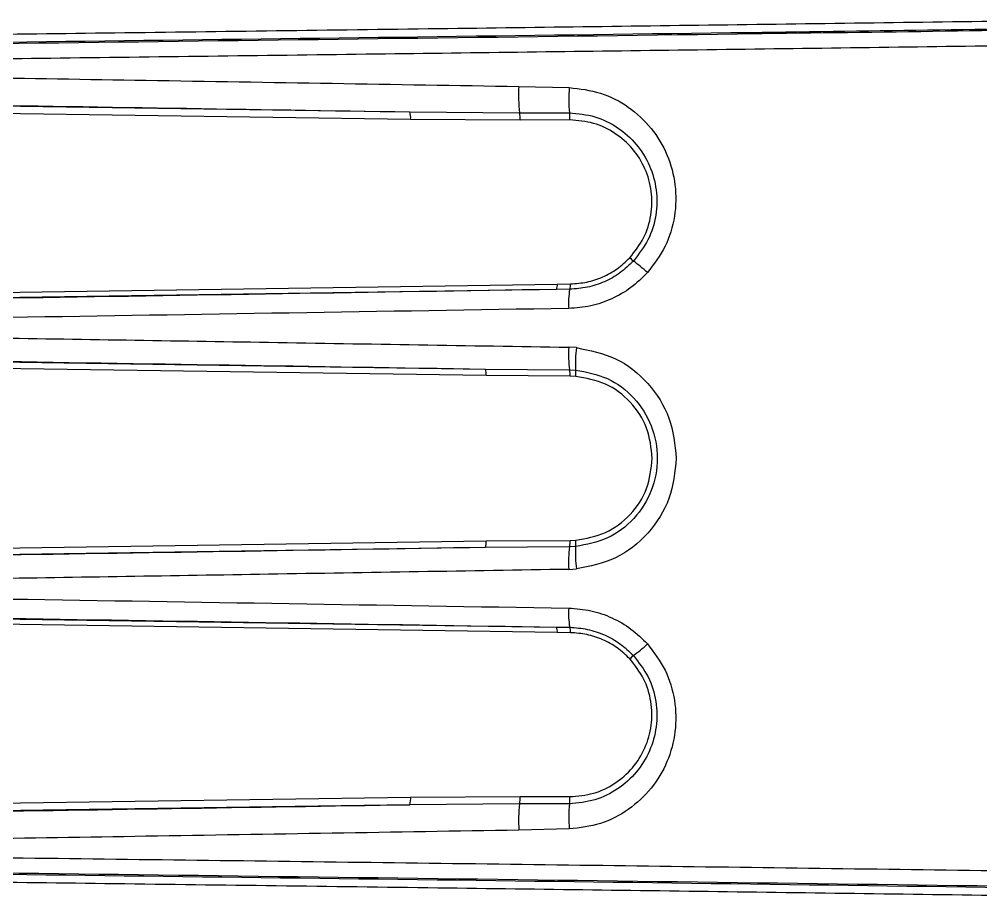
# Model space of a CAD drawing. Extents: x 11 to 120, y 2 to 94.
# Drawn here: x 16.136 to 18.479, y 39.391 to 41.54 of the extents above; entities that cross this region are included whole.
import ezdxf

# ---------------------------------------------------------------- set-up
doc = ezdxf.new("R2010")
doc.units = 0
doc.header["$MEASUREMENT"] = 0
doc.layers.add('OBJECT', color=7, linetype='CONTINUOUS')

msp = doc.modelspace()

# ---------------------------------------------------------------- linework, layer by layer
at = {"layer": 'OBJECT'}
for p, q in [((17.3535, 41.3759), (17.4764, 41.3731)), ((14.8752, 41.3467), (17.0878, 41.3139)), ((17.0896, 41.2952), (14.877, 41.3275)), ((17.0878, 41.3139), (17.3551, 41.3118)), ((17.3551, 41.3118), (17.4768, 41.3115)), ((17.3567, 41.2938), (17.0896, 41.2952)), ((17.478, 41.2942), (17.3567, 41.2938)), ((17.4454, 40.881), (14.8752, 40.8424)), ((14.877, 40.8554), (17.4472, 40.8941)), ((17.4775, 40.8814), (17.4454, 40.881)), ((17.4472, 40.8941), (17.4792, 40.8945)), ((17.4938, 40.7391), (17.4751, 40.7401)), ((14.8752, 40.7227), (17.2721, 40.6868)), ((17.2739, 40.6709), (14.877, 40.7065)), ((17.2721, 40.6868), (17.4768, 40.6849)), ((17.4784, 40.6695), (17.2739, 40.6709)), ((17.4768, 40.6849), (17.4919, 40.6843)), ((17.4924, 40.669), (17.4784, 40.6695)), ((17.2739, 40.2678), (17.4784, 40.2692)), ((17.4784, 40.2692), (17.4924, 40.2697)), ((17.2721, 40.2519), (14.8752, 40.216)), ((14.877, 40.2322), (17.2739, 40.2678)), ((17.4768, 40.2538), (17.2721, 40.2519)), ((17.4919, 40.2544), (17.4768, 40.2538)), ((17.4751, 40.1986), (17.4938, 40.1996)), ((14.8752, 40.0963), (17.4454, 40.0577)), ((17.4472, 40.0446), (14.877, 40.0832)), ((17.4454, 40.0577), (17.4775, 40.0573)), ((17.4792, 40.0442), (17.4472, 40.0446)), ((14.877, 39.6112), (17.0896, 39.6435)), ((17.0896, 39.6435), (17.3567, 39.6449)), ((17.3567, 39.6449), (17.478, 39.6445)), ((17.0878, 39.6248), (14.8752, 39.592)), ((17.3551, 39.6269), (17.0878, 39.6248)), ((17.4768, 39.6272), (17.3551, 39.6269)), ((17.4764, 39.5656), (17.3535, 39.5627))]:
    msp.add_line(p, q, dxfattribs=at)
for centre, radius, start, end in [((17.7327, 41.3533), 0.3799, 176.5835, 186.2714), ((17.9105, 41.3452), 0.4351, 176.3255, 184.4454), ((17.0532, 41.3011), 0.0369, 350.8114, 20.3031), ((17.2998, 41.2981), 0.057, 355.73, 13.9671), ((17.4124, 41.2983), 0.0657, 356.4741, 11.6369), ((17.9328, 41.2868), 0.4509, 226.7586, 228.2473), ((17.4573, 40.703), 0.3031, 46.2734, 54.6876), ((17.422, 40.8909), 0.0254, 336.99, 7.2253), ((17.679, 40.8477), 0.2043, 170.5079, 183.6881), ((17.4519, 40.8916), 0.0275, 338.3037, 6.1788), ((17.8158, 40.7233), 0.3411, 177.1853, 186.4627), ((17.8133, 40.7005), 0.3218, 173.1125, 182.8762), ((17.2424, 40.6753), 0.0318, 351.965, 21.0948), ((17.4316, 40.6724), 0.0469, 356.4155, 15.4698), ((17.4467, 40.675), 0.0461, 352.5298, 11.687), ((17.4316, 40.2663), 0.0469, 344.5302, 3.5845), ((17.4467, 40.2637), 0.0461, 348.313, 7.4702), ((17.2424, 40.2634), 0.0318, 338.9052, 8.035), ((17.8158, 40.2154), 0.3411, 173.5372, 182.8147), ((17.8133, 40.2382), 0.3218, 177.1238, 186.8875), ((17.679, 40.091), 0.2043, 176.3119, 189.4921), ((17.422, 40.0478), 0.0254, 352.774, 23.0107), ((17.4519, 40.0471), 0.0275, 353.8212, 21.6963), ((17.4573, 40.2357), 0.3031, 305.3124, 313.7266), ((17.9322, 39.6526), 0.45, 131.7511, 133.243), ((17.0532, 39.6376), 0.0369, 339.6958, 9.1893), ((17.2998, 39.6406), 0.057, 346.0341, 4.269), ((17.4124, 39.6404), 0.0657, 348.3632, 3.5258), ((17.7327, 39.5854), 0.3798, 173.7285, 183.4166), ((17.9105, 39.5935), 0.4351, 175.5545, 183.6745)]:
    msp.add_arc(centre, radius, start, end, dxfattribs=at)
for points, knots in [([(14.8769, 41.4878), (15.1209, 41.4909), (15.6178, 41.4971), (16.3781, 41.5069), (17.1449, 41.5169), (17.9126, 41.5271), (18.4732, 41.5347), (18.7832, 41.539), (18.8388, 41.5398)], [0, 0, 0, 0, 0.185391, 0.377506, 0.576351, 0.765931, 0.957987, 1, 1, 1, 1]), ([(14.7801, 41.4644), (15.2964, 41.4708), (16.3297, 41.4836), (17.6839, 41.5013), (18.5213, 41.5128), (18.8388, 41.5172)], [0, 0, 0, 0, 0.382702, 0.765908, 1, 1, 1, 1]), ([(18.8388, 41.5196), (18.5317, 41.5153), (17.7151, 41.5041), (16.3922, 41.4868), (15.3796, 41.4742), (14.8738, 41.4679)], [0, 0, 0, 0, 0.23178, 0.616222, 1, 1, 1, 1]), ([(14.7746, 41.4276), (15.0139, 41.4305), (15.5005, 41.4363), (16.2443, 41.4455), (16.9942, 41.4551), (17.745, 41.4649), (18.3561, 41.4731), (18.722, 41.4782), (18.8388, 41.4798)], [0, 0, 0, 0, 0.177189, 0.360441, 0.549759, 0.730707, 0.913979, 1, 1, 1, 1]), ([(14.7746, 41.418), (15.0448, 41.4137), (15.6008, 41.4048), (16.4605, 41.3907), (17.0506, 41.381), (17.3535, 41.3759)], [0, 0, 0, 0, 0.315, 0.648332, 1, 1, 1, 1]), ([(17.4764, 41.3731), (17.5022, 41.3701), (17.5536, 41.3641), (17.6225, 41.3279), (17.6785, 41.2759), (17.7177, 41.2102), (17.7376, 41.1361), (17.736, 41.0591), (17.7139, 40.9839), (17.6826, 40.9427), (17.6669, 40.922)], [0, 0, 0, 0, 0.125399, 0.250033, 0.374937, 0.500007, 0.625107, 0.75017, 0.875155, 1, 1, 1, 1]), ([(14.7799, 41.35), (15.1629, 41.3441), (15.9307, 41.3324), (16.7014, 41.3201), (17.0878, 41.3139)], [0, 0, 0, 0, 0.498752, 1, 1, 1, 1]), ([(17.4768, 41.3115), (17.4978, 41.3096), (17.5396, 41.3056), (17.5959, 41.2775), (17.6419, 41.2364), (17.6743, 41.1839), (17.691, 41.1241), (17.6899, 41.0616), (17.6716, 41.0004), (17.6456, 40.967), (17.6326, 40.9503)], [0, 0, 0, 0, 0.125945, 0.251061, 0.375911, 0.500546, 0.625123, 0.749825, 0.874778, 1, 1, 1, 1]), ([(17.6239, 40.9583), (17.6362, 40.9738), (17.6606, 41.0048), (17.6779, 41.0621), (17.6789, 41.1206), (17.6631, 41.1766), (17.6324, 41.2256), (17.5892, 41.2636), (17.5365, 41.2893), (17.4975, 41.2926), (17.478, 41.2942)], [0, 0, 0, 0, 0.1248514, 0.2496703, 0.374509, 0.4994319, 0.6244738, 0.749587, 0.8746189, 1, 1, 1, 1]), ([(17.6326, 40.9503), (17.622, 40.9402), (17.6009, 40.92), (17.5624, 40.8987), (17.5209, 40.8845), (17.4919, 40.8825), (17.4775, 40.8814)], [0, 0, 0, 0, 0.2510338, 0.4998421, 0.7502371, 1, 1, 1, 1]), ([(17.4792, 40.8945), (17.4927, 40.8955), (17.5196, 40.8974), (17.5583, 40.9104), (17.5942, 40.9301), (17.614, 40.9488), (17.6239, 40.9583)], [0, 0, 0, 0, 0.249686, 0.500038, 0.748854, 1, 1, 1, 1]), ([(17.6669, 40.922), (17.6539, 40.9093), (17.6281, 40.8839), (17.5806, 40.8568), (17.5291, 40.8387), (17.4931, 40.836), (17.4751, 40.8346)], [0, 0, 0, 0, 0.251427, 0.50031, 0.75055, 1, 1, 1, 1]), ([(17.4454, 40.881), (17.0004, 40.8738), (16.1103, 40.8593), (15.2234, 40.8456), (14.7799, 40.8387)], [0, 0, 0, 0, 0.499931, 1, 1, 1, 1]), ([(17.4751, 40.8346), (17.0211, 40.8272), (16.1193, 40.8124), (15.2208, 40.7984), (14.7746, 40.7915)], [0, 0, 0, 0, 0.50338, 1, 1, 1, 1]), ([(14.7746, 40.7837), (14.9808, 40.7805), (15.4055, 40.7738), (16.0619, 40.7632), (16.7557, 40.752), (17.2312, 40.7441), (17.4751, 40.7401)], [0, 0, 0, 0, 0.22962, 0.472827, 0.72962, 1, 1, 1, 1]), ([(17.4938, 40.7391), (17.5266, 40.7324), (17.5923, 40.7192), (17.6718, 40.6553), (17.7265, 40.5693), (17.7335, 40.5027), (17.7371, 40.4693)], [0, 0, 0, 0, 0.250566, 0.500351, 0.750175, 1, 1, 1, 1]), ([(14.7799, 40.7261), (15.1943, 40.7197), (16.0236, 40.7069), (16.8558, 40.6935), (17.2721, 40.6868)], [0, 0, 0, 0, 0.499771, 1, 1, 1, 1]), ([(17.4919, 40.6843), (17.5185, 40.6794), (17.5716, 40.6696), (17.6371, 40.6191), (17.6807, 40.5501), (17.6959, 40.4693), (17.6807, 40.3885), (17.6371, 40.3195), (17.5715, 40.2691), (17.5184, 40.2593), (17.4919, 40.2544)], [0, 0, 0, 0, 0.125649, 0.250726, 0.375502, 0.500091, 0.624668, 0.749422, 0.874515, 1, 1, 1, 1]), ([(17.6788, 40.4693), (17.6761, 40.4945), (17.6705, 40.5449), (17.6278, 40.6091), (17.5668, 40.6557), (17.5172, 40.6646), (17.4924, 40.669)], [0, 0, 0, 0, 0.249291, 0.498953, 0.749084, 1, 1, 1, 1]), ([(17.4924, 40.2697), (17.5172, 40.2741), (17.5667, 40.283), (17.6278, 40.3296), (17.6705, 40.3938), (17.676, 40.4442), (17.6788, 40.4693)], [0, 0, 0, 0, 0.250681, 0.500935, 0.750645, 1, 1, 1, 1]), ([(17.7371, 40.4693), (17.7335, 40.436), (17.7265, 40.3694), (17.6717, 40.2833), (17.5922, 40.2194), (17.5266, 40.2062), (17.4938, 40.1996)], [0, 0, 0, 0, 0.24993, 0.499886, 0.749919, 1, 1, 1, 1]), ([(17.2721, 40.2519), (16.8558, 40.2452), (16.0236, 40.2318), (15.1943, 40.219), (14.7799, 40.2126)], [0, 0, 0, 0, 0.500229, 1, 1, 1, 1]), ([(17.4751, 40.1986), (17.2312, 40.1946), (16.7557, 40.1867), (16.0619, 40.1755), (15.4055, 40.1649), (14.9808, 40.1582), (14.7746, 40.155)], [0, 0, 0, 0, 0.27038, 0.527173, 0.77038, 1, 1, 1, 1]), ([(14.7746, 40.1472), (15.2208, 40.1403), (16.1193, 40.1263), (17.0211, 40.1115), (17.4751, 40.1041)], [0, 0, 0, 0, 0.49662, 1, 1, 1, 1]), ([(14.7799, 40.1), (15.2234, 40.0931), (16.1103, 40.0794), (17.0004, 40.0649), (17.4454, 40.0577)], [0, 0, 0, 0, 0.500069, 1, 1, 1, 1]), ([(17.4751, 40.1041), (17.4932, 40.1027), (17.5293, 40.1), (17.5808, 40.0818), (17.6282, 40.0548), (17.654, 40.0294), (17.6669, 40.0167)], [0, 0, 0, 0, 0.250785, 0.500021, 0.750018, 1, 1, 1, 1]), ([(17.4775, 40.0573), (17.492, 40.0562), (17.521, 40.0541), (17.5626, 40.0399), (17.601, 40.0186), (17.6221, 39.9984), (17.6326, 39.9884)], [0, 0, 0, 0, 0.251653, 0.500766, 0.75093, 1, 1, 1, 1]), ([(17.6239, 39.9804), (17.6141, 39.9898), (17.5943, 40.0085), (17.5585, 40.0282), (17.5197, 40.0413), (17.4928, 40.0432), (17.4792, 40.0442)], [0, 0, 0, 0, 0.249435, 0.499656, 0.748628, 1, 1, 1, 1]), ([(17.6669, 40.0167), (17.6826, 39.996), (17.7139, 39.9547), (17.736, 39.8796), (17.7376, 39.8026), (17.7177, 39.7284), (17.6785, 39.6628), (17.6225, 39.6108), (17.5536, 39.5746), (17.5022, 39.5686), (17.4764, 39.5656)], [0, 0, 0, 0, 0.124845, 0.24983, 0.374893, 0.499993, 0.625062, 0.749967, 0.874601, 1, 1, 1, 1]), ([(17.6326, 39.9884), (17.6456, 39.9716), (17.6717, 39.9382), (17.6899, 39.8769), (17.691, 39.8145), (17.6744, 39.7548), (17.6419, 39.7023), (17.5959, 39.6612), (17.5396, 39.633), (17.4977, 39.6291), (17.4768, 39.6272)], [0, 0, 0, 0, 0.1256654, 0.2503632, 0.3748706, 0.4993744, 0.6239874, 0.748872, 0.8742199, 1, 1, 1, 1]), ([(17.478, 39.6445), (17.4974, 39.6461), (17.5363, 39.6494), (17.589, 39.675), (17.6323, 39.713), (17.663, 39.7619), (17.6789, 39.8179), (17.6779, 39.8764), (17.6607, 39.9337), (17.6362, 39.9648), (17.6239, 39.9804)], [0, 0, 0, 0, 0.124906, 0.249953, 0.375022, 0.500104, 0.625116, 0.749959, 0.874676, 1, 1, 1, 1]), ([(14.7799, 39.5887), (15.1629, 39.5946), (15.9307, 39.6063), (16.7014, 39.6186), (17.0878, 39.6248)], [0, 0, 0, 0, 0.498752, 1, 1, 1, 1]), ([(17.3535, 39.5627), (17.0506, 39.5577), (16.4605, 39.5479), (15.6008, 39.5339), (15.0448, 39.525), (14.7746, 39.5207)], [0, 0, 0, 0, 0.351668, 0.685, 1, 1, 1, 1]), ([(19.2446, 39.4533), (18.9425, 39.4575), (18.3427, 39.4658), (17.4414, 39.4778), (16.5416, 39.4894), (15.6508, 39.5006), (15.0627, 39.5076), (14.7746, 39.5111)], [0, 0, 0, 0, 0.2022766, 0.4015017, 0.6039518, 0.8059482, 1, 1, 1, 1]), ([(19.4446, 39.4132), (18.925, 39.4204), (17.8856, 39.4347), (16.3297, 39.4551), (15.2964, 39.4679), (14.7801, 39.4743)], [0, 0, 0, 0, 0.333336, 0.666886, 1, 1, 1, 1]), ([(14.8738, 39.4708), (15.3796, 39.4645), (16.3922, 39.4519), (17.9168, 39.4319), (18.9354, 39.4179), (19.4445, 39.4108)], [0, 0, 0, 0, 0.33303, 0.666639, 1, 1, 1, 1]), ([(19.4448, 39.3906), (19.1871, 39.3941), (18.6749, 39.4012), (17.9121, 39.4116), (17.1444, 39.4218), (16.3776, 39.4318), (15.6176, 39.4416), (15.1208, 39.4478), (14.8769, 39.4509)], [0, 0, 0, 0, 0.168843, 0.335534, 0.500076, 0.67255, 0.839189, 1, 1, 1, 1])]:
    msp.add_open_spline(points, degree=3, knots=knots, dxfattribs=at)

doc.saveas('drawing.dxf')
